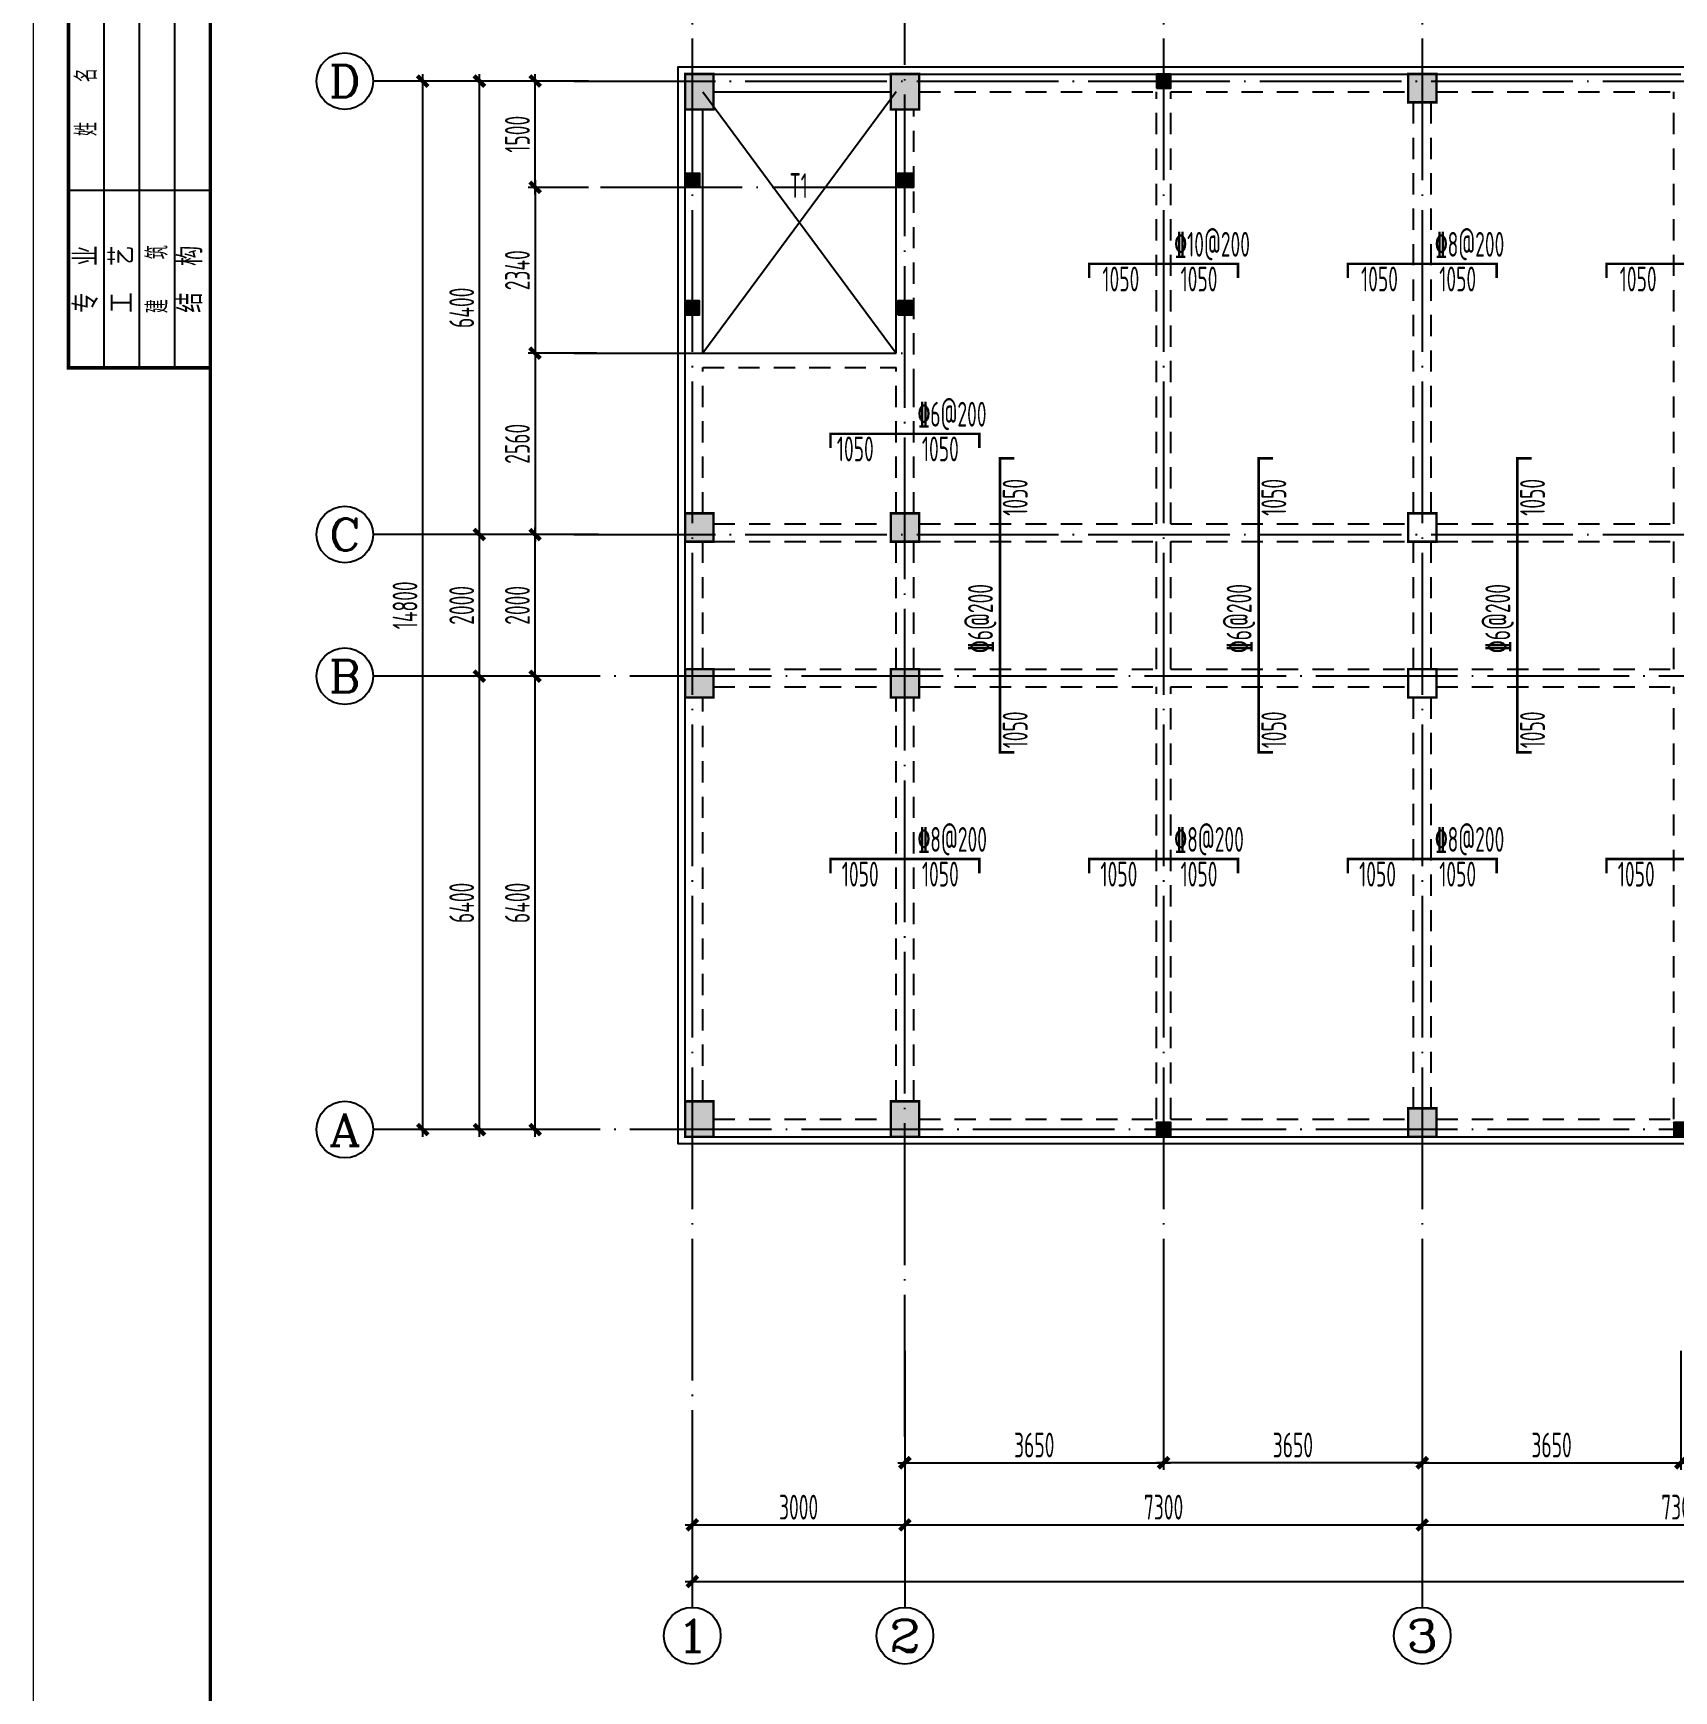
# Model space of a CAD drawing. Extents: x -472319 to -112444, y -516749 to -5704.
# Drawn here: x -311995 to -288844, y -319353 to -295955 of the extents above; entities that cross this region are included whole.
import ezdxf
from ezdxf.enums import TextEntityAlignment as Align

# ---------------------------------------------------------------- set-up
doc = ezdxf.new("R2010")
doc.units = 0
doc.header["$LTSCALE"] = 100
doc.header["$MEASUREMENT"] = 0
for name, pattern in [('3', [5, 3, -2]), ('CENTER', [2, 1.25, -0.25, 0.25, -0.25]), ('DOTE', [2.42, 2, -0.2, 0.02, -0.2])]:
    doc.linetypes.add(name, pattern=pattern)
for name, color, linetype in [('1301', 24, 'Continuous'), ('1305', 1, 'Continuous'), ('1306', 94, 'Continuous'), ('1307', 7, 'Continuous'), ('AXIS', 3, 'Continuous'), ('AXIS_TEXT', 7, 'Continuous'), ('COLUMN', 9, 'Continuous'), ('DOTE', 1, 'CENTER'), ('FRAME', 3, 'Continuous'), ('S_BEAM', 4, 'Continuous'), ('S_BEAMDASH', 134, '3'), ('S_CL', 2, 'Continuous'), ('填充', 8, 'Continuous'), ('第三道尺寸线', 4, 'Continuous'), ('零厚板', 7, 'Continuous')]:
    doc.layers.add(name, color=color, linetype=linetype)
doc.styles.add('_TCH_AXIS', font='COMPLEX', dxfattribs={"bigfont": 'GBCBIG'})
doc.styles.add('COMPLEX', font='COMPLEX')
doc.styles.add('dxfs', font='txt.shx', dxfattribs={"width": 0.7, "bigfont": 'dxfs.shx'})
doc.styles.add('HZ', font='tssdeng.shx', dxfattribs={"width": 0.6, "height": 350, "bigfont": 'a.shx'})
doc.styles.get("Standard").update_dxf_attribs({"font": 'tssdeng.shx', "width": 0.6, "bigfont": 'a.shx'})
doc.dimstyles.new('DIMN', dxfattribs={"dimtxt": 350, "dimasz": 150, "dimexe": 100, "dimexo": 100, "dimgap": 75, "dimtad": 1, "dimdec": 0, "dimzin": 0, "dimdsep": 46, "dimtxsty": 'HZ', "dimblk": 'ARCHTICK', "dimcen": 0.09, "dimdle": 100, "dimclrd": 3, "dimclre": 3, "dimclrt": 7, "dimazin": 2, "dimtfac": 1, "dimtdec": 0, "dimtmove": 2, "dimatfit": 3, "dimldrblk": 'ARCHTICK', "dimfxl": 1, "dimtolj": 1, "dimtzin": 0, "dimarcsym": 0})

# ---------------------------------------------------------------- blocks, each defined once
blk = doc.blocks.new('_ArchTick')
at = {"color": 0, "linetype": 'ByBlock', "const_width": 0.4}
blk.add_lwpolyline([(-0.5, -0.5), (0.5, 0.5)], dxfattribs=at)
blk = doc.blocks.new('*D1178')
at = {"layer": 'AXIS', "color": 3, "lineweight": -2, "transparency": 16777216}
for p, q in [((-304468, -305032), (-305798, -305032)), ((-305698, -311532), (-305698, -304932)), ((-304468, -311432), (-305798, -311432))]:
    blk.add_line(p, q, dxfattribs=at)
at = {"layer": 'Defpoints', "color": 0, "transparency": 16777216}
for p in [(-305698, -305032), (-304368, -305032), (-304368, -311432)]:
    blk.add_point(p, dxfattribs=at)
at = {"layer": 'AXIS', "color": 3, "lineweight": -2, "transparency": 16777216, "xscale": 150, "yscale": 150, "zscale": 150}
for p, rotation in [((-305698, -305032), 90), ((-305698, -311432), 270)]:
    blk.add_blockref('_ArchTick', p, dxfattribs=dict(at, rotation=rotation))
at = {"layer": 'AXIS', "color": 7, "transparency": 16777216, "insert": (-305948, -308232), "char_height": 350, "attachment_point": 5, "rotation": 90, "style": 'HZ'}
blk.add_mtext('\\A1;6400', dxfattribs=at)
blk = doc.blocks.new('*D1179')
at = {"layer": 'AXIS', "color": 3, "lineweight": -2, "transparency": 16777216}
for p, q in [((-305698, -305132), (-305698, -302932)), ((-304468, -303032), (-305798, -303032)), ((-304468, -305032), (-305798, -305032))]:
    blk.add_line(p, q, dxfattribs=at)
at = {"layer": 'Defpoints', "color": 0, "transparency": 16777216}
for p in [(-305698, -303032), (-304368, -303032), (-304368, -305032)]:
    blk.add_point(p, dxfattribs=at)
at = {"layer": 'AXIS', "color": 3, "lineweight": -2, "transparency": 16777216, "xscale": 150, "yscale": 150, "zscale": 150}
for p, rotation in [((-305698, -303032), 90), ((-305698, -305032), 270)]:
    blk.add_blockref('_ArchTick', p, dxfattribs=dict(at, rotation=rotation))
at = {"layer": 'AXIS', "color": 7, "transparency": 16777216, "insert": (-305948, -304032), "char_height": 350, "attachment_point": 5, "rotation": 90, "style": 'HZ'}
blk.add_mtext('\\A1;2000', dxfattribs=at)
blk = doc.blocks.new('*D1180')
at = {"layer": 'AXIS', "color": 3, "lineweight": -2, "transparency": 16777216}
for p, q in [((-304468, -296632), (-305798, -296632)), ((-305698, -303132), (-305698, -296532)), ((-304468, -303032), (-305798, -303032))]:
    blk.add_line(p, q, dxfattribs=at)
at = {"layer": 'Defpoints', "color": 0, "transparency": 16777216}
for p in [(-305698, -296632), (-304368, -296632), (-304368, -303032)]:
    blk.add_point(p, dxfattribs=at)
at = {"layer": 'AXIS', "color": 3, "lineweight": -2, "transparency": 16777216, "xscale": 150, "yscale": 150, "zscale": 150}
for p, rotation in [((-305698, -296632), 90), ((-305698, -303032), 270)]:
    blk.add_blockref('_ArchTick', p, dxfattribs=dict(at, rotation=rotation))
at = {"layer": 'AXIS', "color": 7, "transparency": 16777216, "insert": (-305948, -299832), "char_height": 350, "attachment_point": 5, "rotation": 90, "style": 'HZ'}
blk.add_mtext('\\A1;6400', dxfattribs=at)
blk = doc.blocks.new('*D1181')
at = {"layer": 'AXIS', "color": 3, "lineweight": -2, "transparency": 16777216}
for p, q in [((-304468, -296632), (-306598, -296632)), ((-306498, -311532), (-306498, -296532)), ((-304468, -311432), (-306598, -311432))]:
    blk.add_line(p, q, dxfattribs=at)
at = {"layer": 'Defpoints', "color": 0, "transparency": 16777216}
for p in [(-306498, -296632), (-304368, -296632), (-304368, -311432)]:
    blk.add_point(p, dxfattribs=at)
at = {"layer": 'AXIS', "color": 3, "lineweight": -2, "transparency": 16777216, "xscale": 150, "yscale": 150, "zscale": 150}
for p, rotation in [((-306498, -296632), 90), ((-306498, -311432), 270)]:
    blk.add_blockref('_ArchTick', p, dxfattribs=dict(at, rotation=rotation))
at = {"layer": 'AXIS', "color": 7, "transparency": 16777216, "insert": (-306748, -304032), "char_height": 350, "attachment_point": 5, "rotation": 90, "style": 'HZ'}
blk.add_mtext('\\A1;14800', dxfattribs=at)
blk = doc.blocks.new('*D1182')
at = {"layer": 'AXIS', "color": 3, "lineweight": -2, "transparency": 16777216}
for p, q in [((-302694, -315863), (-302694, -317111)), ((-299694, -315863), (-299694, -317111)), ((-302794, -317011), (-299594, -317011))]:
    blk.add_line(p, q, dxfattribs=at)
at = {"layer": 'Defpoints', "color": 0, "transparency": 16777216}
for p in [(-302694, -315763), (-299694, -315763), (-299694, -317011)]:
    blk.add_point(p, dxfattribs=at)
at = {"layer": 'AXIS', "color": 3, "lineweight": -2, "transparency": 16777216, "xscale": 150, "yscale": 150, "zscale": 150, "rotation": 180}
blk.add_blockref('_ArchTick', (-302694, -317011), dxfattribs=at)
at = {"layer": 'AXIS', "color": 3, "lineweight": -2, "transparency": 16777216, "xscale": 150, "yscale": 150, "zscale": 150}
blk.add_blockref('_ArchTick', (-299694, -317011), dxfattribs=at)
at = {"layer": 'AXIS', "color": 7, "transparency": 16777216, "insert": (-301194, -316761), "char_height": 350, "attachment_point": 5, "style": 'HZ'}
blk.add_mtext('\\A1;3000', dxfattribs=at)
blk = doc.blocks.new('*D1183')
at = {"layer": 'AXIS', "color": 3, "lineweight": -2, "transparency": 16777216}
for p, q in [((-299694, -315863), (-299694, -317111)), ((-292394, -315863), (-292394, -317111)), ((-299794, -317011), (-292294, -317011))]:
    blk.add_line(p, q, dxfattribs=at)
at = {"layer": 'Defpoints', "color": 0, "transparency": 16777216}
for p in [(-299694, -315763), (-292394, -315763), (-292394, -317011)]:
    blk.add_point(p, dxfattribs=at)
at = {"layer": 'AXIS', "color": 3, "lineweight": -2, "transparency": 16777216, "xscale": 150, "yscale": 150, "zscale": 150, "rotation": 180}
blk.add_blockref('_ArchTick', (-299694, -317011), dxfattribs=at)
at = {"layer": 'AXIS', "color": 3, "lineweight": -2, "transparency": 16777216, "xscale": 150, "yscale": 150, "zscale": 150}
blk.add_blockref('_ArchTick', (-292394, -317011), dxfattribs=at)
at = {"layer": 'AXIS', "color": 7, "transparency": 16777216, "insert": (-296044, -316761), "char_height": 350, "attachment_point": 5, "style": 'HZ'}
blk.add_mtext('\\A1;7300', dxfattribs=at)
blk = doc.blocks.new('*D1184')
at = {"layer": 'AXIS', "color": 3, "lineweight": -2, "transparency": 16777216}
for p, q in [((-292394, -315863), (-292394, -317111)), ((-285094, -315863), (-285094, -317111)), ((-292494, -317011), (-284994, -317011))]:
    blk.add_line(p, q, dxfattribs=at)
at = {"layer": 'Defpoints', "color": 0, "transparency": 16777216}
for p in [(-292394, -315763), (-285094, -315763), (-285094, -317011)]:
    blk.add_point(p, dxfattribs=at)
at = {"layer": 'AXIS', "color": 3, "lineweight": -2, "transparency": 16777216, "xscale": 150, "yscale": 150, "zscale": 150, "rotation": 180}
blk.add_blockref('_ArchTick', (-292394, -317011), dxfattribs=at)
at = {"layer": 'AXIS', "color": 3, "lineweight": -2, "transparency": 16777216, "xscale": 150, "yscale": 150, "zscale": 150}
blk.add_blockref('_ArchTick', (-285094, -317011), dxfattribs=at)
at = {"layer": 'AXIS', "color": 7, "transparency": 16777216, "insert": (-288744, -316761), "char_height": 350, "attachment_point": 5, "style": 'HZ'}
blk.add_mtext('\\A1;7300', dxfattribs=at)
blk = doc.blocks.new('*D1191')
at = {"layer": 'AXIS', "color": 3, "lineweight": -2, "transparency": 16777216}
for p, q in [((-302694, -315863), (-302694, -317911)), ((-242894, -315863), (-242894, -317911)), ((-302794, -317811), (-242794, -317811))]:
    blk.add_line(p, q, dxfattribs=at)
at = {"layer": 'Defpoints', "color": 0, "transparency": 16777216}
for p in [(-302694, -315763), (-242894, -315763), (-242894, -317811)]:
    blk.add_point(p, dxfattribs=at)
at = {"layer": 'AXIS', "color": 3, "lineweight": -2, "transparency": 16777216, "xscale": 150, "yscale": 150, "zscale": 150, "rotation": 180}
blk.add_blockref('_ArchTick', (-302694, -317811), dxfattribs=at)
at = {"layer": 'AXIS', "color": 3, "lineweight": -2, "transparency": 16777216, "xscale": 150, "yscale": 150, "zscale": 150}
blk.add_blockref('_ArchTick', (-242894, -317811), dxfattribs=at)
at = {"layer": 'AXIS', "color": 7, "transparency": 16777216, "insert": (-272794, -317561), "char_height": 350, "attachment_point": 5, "style": 'HZ'}
blk.add_mtext('\\A1;59800', dxfattribs=at)
blk = doc.blocks.new('_AXISO')
blk.add_circle((0, 0), 0.5)
at = {"layer": 'AXIS_TEXT', "style": 'COMPLEX', "width": 1.041667}
blk.add_attdef('A', text='', height=0.56, dxfattribs=at).set_placement((-0.25, -0.28), (0.25, -0.28), align=Align.FIT)
blk = doc.blocks.new('A$C20674F94')
at = {"layer": 'FRAME', "lineweight": 18}
blk.add_line((0, 59400), (0, 0), dxfattribs=at)
at = {"layer": 'FRAME'}
blk.add_line((2500, 58400), (2500, 1000), dxfattribs=at)
at = {"layer": 'FRAME', "const_width": 50}
for points in [[(2500, 58400), (500, 58400), (500, 35900), (2500, 35900)], [(2500, 58400), (83100, 58400), (83100, 1000), (2500, 1000), (2500, 58400)]]:
    blk.add_lwpolyline(points, dxfattribs=at)
at = {"layer": 'FRAME'}
for points in [[(1000, 35900), (1000, 58400)], [(1500, 35900), (1500, 58400)], [(2000, 35900), (2000, 58400)], [(2500, 38400), (500, 38400)]]:
    blk.add_lwpolyline(points, dxfattribs=at)
at = {"layer": 'FRAME', "char_height": 300, "attachment_point": 5, "rotation": 90, "style": 'dxfs'}
for s, insert, width in [('姓   名', (750, 39650), 1185), ('{\\f宋体|b0|i0|c134|p2;专\\Ftxt.shx,dxfs.shx|c134;  \\f宋体|b0|i0|c134|p2;业}', (750, 37150), 1203.38), ('{\\f宋体|b0|i0|c134|p2;工\\Ftxt.shx,dxfs.shx|c134;  \\f宋体|b0|i0|c134|p2;艺}', (1250, 37150), 1177.12), ('建   筑', (1750, 37150), 1206), ('{\\f宋体|b0|i0|c134|p2;结\\Ftxt.shx,dxfs.shx|c134;  \\f宋体|b0|i0|c134|p2;构\\P}', (2220, 37150), 1192.88)]:
    blk.add_mtext(s, dxfattribs=dict(at, insert=insert, width=width))
blk = doc.blocks.new('*D1193')
at = {"layer": '1301', "color": 3, "lineweight": -2, "transparency": 16777216}
for p, q in [((-304912, -300372), (-304912, -303132)), ((-304041, -300472), (-305012, -300472)), ((-304019, -303032), (-305012, -303032))]:
    blk.add_line(p, q, dxfattribs=at)
at = {"layer": 'Defpoints', "color": 0, "transparency": 16777216}
for p in [(-303941, -300472), (-304912, -303032), (-303919, -303032)]:
    blk.add_point(p, dxfattribs=at)
at = {"layer": '1301', "color": 3, "lineweight": -2, "transparency": 16777216, "xscale": 150, "yscale": 150, "zscale": 150}
for p, rotation in [((-304912, -300472), 90), ((-304912, -303032), 270)]:
    blk.add_blockref('_ArchTick', p, dxfattribs=dict(at, rotation=rotation))
at = {"layer": '1301', "color": 7, "transparency": 16777216, "insert": (-305162, -301752), "char_height": 350, "attachment_point": 5, "rotation": 90, "style": 'HZ'}
blk.add_mtext('\\A1;2560', dxfattribs=at)
blk = doc.blocks.new('*D1216')
at = {"layer": '1301', "color": 3, "lineweight": -2, "transparency": 16777216}
for p, q in [((-296044, -314552), (-296044, -316234)), ((-292394, -314552), (-292394, -316234)), ((-292294, -316134), (-296144, -316134))]:
    blk.add_line(p, q, dxfattribs=at)
at = {"layer": 'Defpoints', "color": 0, "transparency": 16777216}
for p in [(-296044, -314452), (-292394, -314452), (-296044, -316134)]:
    blk.add_point(p, dxfattribs=at)
at = {"layer": '1301', "color": 3, "lineweight": -2, "transparency": 16777216, "xscale": 150, "yscale": 150, "zscale": 150, "rotation": 180}
blk.add_blockref('_ArchTick', (-296044, -316134), dxfattribs=at)
at = {"layer": '1301', "color": 3, "lineweight": -2, "transparency": 16777216, "xscale": 150, "yscale": 150, "zscale": 150}
blk.add_blockref('_ArchTick', (-292394, -316134), dxfattribs=at)
at = {"layer": '1301', "color": 7, "transparency": 16777216, "insert": (-294219, -315884), "char_height": 350, "attachment_point": 5, "style": 'HZ'}
blk.add_mtext('\\A1;3650', dxfattribs=at)
blk = doc.blocks.new('*D1217')
at = {"layer": '1301', "color": 3, "lineweight": -2, "transparency": 16777216}
for p, q in [((-299694, -314552), (-299694, -316234)), ((-296044, -314552), (-296044, -316234)), ((-299794, -316134), (-295944, -316134))]:
    blk.add_line(p, q, dxfattribs=at)
at = {"layer": 'Defpoints', "color": 0, "transparency": 16777216}
for p in [(-299694, -314452), (-296044, -314452), (-296044, -316134)]:
    blk.add_point(p, dxfattribs=at)
at = {"layer": '1301', "color": 3, "lineweight": -2, "transparency": 16777216, "xscale": 150, "yscale": 150, "zscale": 150, "rotation": 180}
blk.add_blockref('_ArchTick', (-299694, -316134), dxfattribs=at)
at = {"layer": '1301', "color": 3, "lineweight": -2, "transparency": 16777216, "xscale": 150, "yscale": 150, "zscale": 150}
blk.add_blockref('_ArchTick', (-296044, -316134), dxfattribs=at)
at = {"layer": '1301', "color": 7, "transparency": 16777216, "insert": (-297869, -315884), "char_height": 350, "attachment_point": 5, "style": 'HZ'}
blk.add_mtext('\\A1;3650', dxfattribs=at)
blk = doc.blocks.new('*D1220')
at = {"layer": 'Defpoints', "color": 0, "transparency": 16777216}
for p in [(-304912, -296632), (-304058, -296632), (-304058, -298132)]:
    blk.add_point(p, dxfattribs=at)
at = {"layer": '填充', "color": 3, "lineweight": -2, "transparency": 16777216}
for p, q in [((-304158, -296632), (-305012, -296632)), ((-304912, -298232), (-304912, -296532)), ((-304158, -298132), (-305012, -298132))]:
    blk.add_line(p, q, dxfattribs=at)
at = {"layer": '填充', "color": 3, "lineweight": -2, "transparency": 16777216, "xscale": 150, "yscale": 150, "zscale": 150}
for p, rotation in [((-304912, -296632), 90), ((-304912, -298132), 270)]:
    blk.add_blockref('_ArchTick', p, dxfattribs=dict(at, rotation=rotation))
at = {"layer": '填充', "color": 7, "transparency": 16777216, "insert": (-305162, -297382), "char_height": 350, "attachment_point": 5, "rotation": 90, "style": 'HZ'}
blk.add_mtext('\\A1;1500', dxfattribs=at)
blk = doc.blocks.new('*D1221')
at = {"layer": 'Defpoints', "color": 0, "transparency": 16777216}
for p in [(-304158, -298132), (-304912, -300472), (-304158, -300472)]:
    blk.add_point(p, dxfattribs=at)
at = {"layer": '填充', "color": 3, "lineweight": -2, "transparency": 16777216}
for p, q in [((-304912, -298032), (-304912, -300572)), ((-304258, -298132), (-305012, -298132)), ((-304258, -300472), (-305012, -300472))]:
    blk.add_line(p, q, dxfattribs=at)
at = {"layer": '填充', "color": 3, "lineweight": -2, "transparency": 16777216, "xscale": 150, "yscale": 150, "zscale": 150}
for p, rotation in [((-304912, -298132), 90), ((-304912, -300472), 270)]:
    blk.add_blockref('_ArchTick', p, dxfattribs=dict(at, rotation=rotation))
at = {"layer": '填充', "color": 7, "transparency": 16777216, "insert": (-305162, -299302), "char_height": 350, "attachment_point": 5, "rotation": 90, "style": 'HZ'}
blk.add_mtext('\\A1;2340', dxfattribs=at)
blk = doc.blocks.new('*D1246')
at = {"layer": '1301', "color": 3, "lineweight": -2, "transparency": 16777216}
for p, q in [((-292394, -314552), (-292394, -316234)), ((-288744, -314552), (-288744, -316234)), ((-292494, -316134), (-288644, -316134))]:
    blk.add_line(p, q, dxfattribs=at)
at = {"layer": 'Defpoints', "color": 0, "transparency": 16777216}
for p in [(-292394, -314452), (-288744, -314452), (-288744, -316134)]:
    blk.add_point(p, dxfattribs=at)
at = {"layer": '1301', "color": 3, "lineweight": -2, "transparency": 16777216, "xscale": 150, "yscale": 150, "zscale": 150, "rotation": 180}
blk.add_blockref('_ArchTick', (-292394, -316134), dxfattribs=at)
at = {"layer": '1301', "color": 3, "lineweight": -2, "transparency": 16777216, "xscale": 150, "yscale": 150, "zscale": 150}
blk.add_blockref('_ArchTick', (-288744, -316134), dxfattribs=at)
at = {"layer": '1301', "color": 7, "transparency": 16777216, "insert": (-290569, -315884), "char_height": 350, "attachment_point": 5, "style": 'HZ'}
blk.add_mtext('\\A1;3650', dxfattribs=at)
blk = doc.blocks.new('*D1374')
at = {"layer": 'Defpoints', "color": 0, "transparency": 16777216}
for p in [(-304912, -305032), (-304254, -305032), (-304254, -311432)]:
    blk.add_point(p, dxfattribs=at)
at = {"layer": '第三道尺寸线', "color": 3, "lineweight": -2, "transparency": 16777216}
for p, q in [((-304354, -305032), (-305012, -305032)), ((-304912, -311532), (-304912, -304932)), ((-304354, -311432), (-305012, -311432))]:
    blk.add_line(p, q, dxfattribs=at)
at = {"layer": '第三道尺寸线', "color": 3, "lineweight": -2, "transparency": 16777216, "xscale": 150, "yscale": 150, "zscale": 150}
for p, rotation in [((-304912, -305032), 90), ((-304912, -311432), 270)]:
    blk.add_blockref('_ArchTick', p, dxfattribs=dict(at, rotation=rotation))
at = {"layer": '第三道尺寸线', "color": 7, "transparency": 16777216, "insert": (-305162, -308232), "char_height": 350, "attachment_point": 5, "rotation": 90, "style": 'HZ'}
blk.add_mtext('\\A1;6400', dxfattribs=at)
blk = doc.blocks.new('*D1375')
at = {"layer": 'Defpoints', "color": 0, "transparency": 16777216}
for p in [(-304912, -303032), (-304254, -303032), (-304254, -305032)]:
    blk.add_point(p, dxfattribs=at)
at = {"layer": '第三道尺寸线', "color": 3, "lineweight": -2, "transparency": 16777216}
for p, q in [((-304912, -305132), (-304912, -302932)), ((-304354, -303032), (-305012, -303032)), ((-304354, -305032), (-305012, -305032))]:
    blk.add_line(p, q, dxfattribs=at)
at = {"layer": '第三道尺寸线', "color": 3, "lineweight": -2, "transparency": 16777216, "xscale": 150, "yscale": 150, "zscale": 150}
for p, rotation in [((-304912, -303032), 90), ((-304912, -305032), 270)]:
    blk.add_blockref('_ArchTick', p, dxfattribs=dict(at, rotation=rotation))
at = {"layer": '第三道尺寸线', "color": 7, "transparency": 16777216, "insert": (-305162, -304032), "char_height": 350, "attachment_point": 5, "rotation": 90, "style": 'HZ'}
blk.add_mtext('\\A1;2000', dxfattribs=at)

msp = doc.modelspace()

# ---------------------------------------------------------------- hatches: boundary and pattern name
at = {"layer": 'COLUMN'}
h = msp.add_hatch(dxfattribs=at)
h.set_pattern_fill('ANSI31', color=0)
h.set_pattern_definition([(45, (-347181.33058, -110994.39045), (-0.08838834765, 0.08838834765), [])])
h.paths.add_polyline_path([(-296143.831, -296732.39), (-295943.831, -296732.39), (-295943.831, -296532.39), (-296143.831, -296532.39)])
h = msp.add_hatch(dxfattribs=at)
h.set_pattern_fill('ANSI31', color=0)
h.set_pattern_definition([(45, (-294031.33058, -112394.39045), (-0.08838834765, 0.08838834765), [])])
h.paths.add_polyline_path([(-302593.831, -298132.39), (-302793.831, -298132.39), (-302793.831, -297932.39), (-302593.831, -297932.39)])
h = msp.add_hatch(dxfattribs=at)
h.set_pattern_fill('ANSI31', color=0)
h.set_pattern_definition([(45, (-297031.33058, -112394.39045), (-0.08838834765, 0.08838834765), [])])
h.paths.add_polyline_path([(-299593.831, -298132.39), (-299793.831, -298132.39), (-299793.831, -297932.39), (-299593.831, -297932.39)])
h = msp.add_hatch(dxfattribs=at)
h.set_pattern_fill('ANSI31', color=0)
h.set_pattern_definition([(45, (-353831.33058, -114194.39191), (-0.08838834765, 0.08838834765), [])])
h.paths.add_polyline_path([(-302793.831, -299932.392), (-302593.831, -299932.392), (-302593.831, -299732.392), (-302793.831, -299732.392)])
h = msp.add_hatch(dxfattribs=at)
h.set_pattern_fill('ANSI31', color=0)
h.set_pattern_definition([(45, (-350831.33058, -114194.39191), (-0.08838834765, 0.08838834765), [])])
h.paths.add_polyline_path([(-299793.831, -299932.392), (-299593.831, -299932.392), (-299593.831, -299732.392), (-299793.831, -299732.392)])
h = msp.add_hatch(dxfattribs=at)
h.set_pattern_fill('ANSI31', color=0)
h.set_pattern_definition([(45, (-347181.33058, -125794.39142), (-0.08838834765, 0.08838834765), [])])
h.paths.add_polyline_path([(-296143.831, -311532.391), (-295943.831, -311532.391), (-295943.831, -311332.391), (-296143.831, -311332.391)])
h = msp.add_hatch(dxfattribs=at)
h.set_pattern_fill('ANSI31', color=0)
h.set_pattern_definition([(45, (-339881.33058, -125794.39142), (-0.08838834765, 0.08838834765), [])])
h.paths.add_polyline_path([(-288843.831, -311532.391), (-288643.831, -311532.391), (-288643.831, -311332.391), (-288843.831, -311332.391)])
at = {"layer": 'S_CL'}
h = msp.add_hatch(dxfattribs=at)
h.set_pattern_fill('ANSI31', color=256)
h.set_pattern_definition([(45, (114544.49969, 334608), (-0.088388347648, 0.088388347648), [])])
h.paths.add_polyline_path([(-299493.831, -297032.39), (-299493.831, -296532.39), (-299893.831, -296532.39), (-299893.831, -297032.39)])
h.paths.add_polyline_path([(-299493.831, -303132.391), (-299493.831, -302732.391), (-299893.831, -302732.391), (-299893.831, -303132.391)])
h.paths.add_polyline_path([(-299493.831, -305332.391), (-299493.831, -304932.391), (-299893.831, -304932.391), (-299893.831, -305332.391)])
h.paths.add_polyline_path([(-299493.831, -311532.391), (-299493.831, -311032.391), (-299893.831, -311032.391), (-299893.831, -311532.391)])
h.paths.add_polyline_path([(-302393.831, -297032.39), (-302393.831, -296532.39), (-302793.831, -296532.39), (-302793.831, -297032.39)])
h.paths.add_polyline_path([(-302393.831, -303132.391), (-302393.831, -302732.391), (-302793.831, -302732.391), (-302793.831, -303132.391)])
h.paths.add_polyline_path([(-302393.831, -305332.391), (-302393.831, -304932.391), (-302793.831, -304932.391), (-302793.831, -305332.391)])
h.paths.add_polyline_path([(-302393.831, -311532.391), (-302393.831, -311032.391), (-302793.831, -311032.391), (-302793.831, -311532.391)])
h.paths.add_polyline_path([(-242793.829, -311532.391), (-242793.829, -311032.391), (-243193.829, -311032.391), (-243193.829, -311532.391)])
h.paths.add_polyline_path([(-245693.829, -311532.391), (-245693.829, -311032.391), (-246093.829, -311032.391), (-246093.829, -311532.391)])
h.paths.add_polyline_path([(-252993.829, -311532.391), (-252993.829, -311132.391), (-253393.829, -311132.391), (-253393.829, -311532.391)])
h.paths.add_polyline_path([(-260293.829, -311532.391), (-260293.829, -311132.391), (-260693.829, -311132.391), (-260693.829, -311532.391)])
h.paths.add_polyline_path([(-267593.829, -311532.391), (-267593.829, -311032.391), (-267993.829, -311032.391), (-267993.829, -311532.391)])
h.paths.add_polyline_path([(-277593.831, -311532.391), (-277593.831, -311032.391), (-277993.831, -311032.391), (-277993.831, -311532.391)])
h.paths.add_polyline_path([(-284893.831, -311532.391), (-284893.831, -311132.391), (-285293.831, -311132.391), (-285293.831, -311532.391)])
h.paths.add_polyline_path([(-292193.831, -311532.391), (-292193.831, -311132.391), (-292593.831, -311132.391), (-292593.831, -311532.391)])
h.paths.add_polyline_path([(-242793.829, -297032.39), (-242793.829, -296532.39), (-243193.829, -296532.39), (-243193.829, -297032.39)])
h.paths.add_polyline_path([(-242793.829, -303132.391), (-242793.829, -302732.391), (-243193.829, -302732.391), (-243193.829, -303132.391)])
h.paths.add_polyline_path([(-242793.829, -305332.391), (-242793.829, -304932.391), (-243193.829, -304932.391), (-243193.829, -305332.391)])
h.paths.add_polyline_path([(-245693.829, -297032.39), (-245693.829, -296532.39), (-246093.829, -296532.39), (-246093.829, -297032.39)])
h.paths.add_polyline_path([(-245693.829, -303132.391), (-245693.829, -302732.391), (-246093.829, -302732.391), (-246093.829, -303132.391)])
h.paths.add_polyline_path([(-245693.829, -305332.391), (-245693.829, -304932.391), (-246093.829, -304932.391), (-246093.829, -305332.391)])
h.paths.add_polyline_path([(-252993.829, -296932.39), (-252993.829, -296532.39), (-253393.829, -296532.39), (-253393.829, -296932.39)])
h.paths.add_polyline_path([(-260293.829, -296932.39), (-260293.829, -296532.39), (-260693.829, -296532.39), (-260693.829, -296932.39)])
h.paths.add_polyline_path([(-267593.829, -296932.39), (-267593.829, -296532.39), (-267993.829, -296532.39), (-267993.829, -296932.39)])
h.paths.add_polyline_path([(-270593.829, -297032.39), (-270593.829, -296532.39), (-270993.829, -296532.39), (-270993.829, -297032.39)])
h.paths.add_polyline_path([(-277593.831, -297032.39), (-277593.831, -296532.39), (-277993.831, -296532.39), (-277993.831, -297032.39)])
h.paths.add_polyline_path([(-284893.831, -296932.39), (-284893.831, -296532.39), (-285293.831, -296532.39), (-285293.831, -296932.39)])
h.paths.add_polyline_path([(-292193.831, -296932.39), (-292193.831, -296532.39), (-292593.831, -296532.39), (-292593.831, -296932.39)])
h.paths.add_polyline_path([(-260293.829, -303132.391), (-260293.829, -302732.391), (-260693.829, -302732.391), (-260693.829, -303132.391)])
h.paths.add_polyline_path([(-260293.829, -305332.391), (-260293.829, -304932.391), (-260693.829, -304932.391), (-260693.829, -305332.391)])
h.paths.add_polyline_path([(-267593.829, -303132.391), (-267593.829, -302732.391), (-267993.829, -302732.391), (-267993.829, -303132.391)])
h.paths.add_polyline_path([(-267593.829, -305332.391), (-267593.829, -304932.391), (-267993.829, -304932.391), (-267993.829, -305332.391)])
h.paths.add_polyline_path([(-270593.829, -303132.391), (-270593.829, -302632.391), (-270993.829, -302632.391), (-270993.829, -303132.391)])
h.paths.add_polyline_path([(-277593.831, -303132.391), (-277593.831, -302632.391), (-277993.831, -302632.391), (-277993.831, -303132.391)])
h.paths.add_polyline_path([(-277593.831, -305332.391), (-277593.831, -304932.391), (-277993.831, -304932.391), (-277993.831, -305332.391)])
h.paths.add_polyline_path([(-284893.831, -303132.391), (-284893.831, -302732.391), (-285293.831, -302732.391), (-285293.831, -303132.391)])
h.paths.add_polyline_path([(-284893.831, -305332.391), (-284893.831, -304932.391), (-285293.831, -304932.391), (-285293.831, -305332.391)])

# ---------------------------------------------------------------- linework, layer by layer
msp.add_lwpolyline([(-261293.829, -296432.39), (-242693.829, -296432.39), (-242693.829, -311632.39), (-302893.829, -311632.39), (-302893.829, -296432.39), (-284293.829, -296432.39)])
at = {"layer": '1305', "const_width": 35}
for points in [[(-297093.831, -299412.39), (-297093.831, -299212.39), (-294993.831, -299212.392), (-294993.831, -299412.392)], [(-293443.831, -299412.39), (-293443.831, -299212.39), (-291343.831, -299212.39), (-291343.831, -299412.39)], [(-289793.831, -299412.39), (-289793.831, -299212.39), (-287693.831, -299212.392), (-287693.831, -299412.392)], [(-300743.831, -301810.389), (-300743.831, -301610.389), (-298643.831, -301610.39), (-298643.831, -301810.39)], [(-298151.331, -306107.391), (-298351.331, -306107.391), (-298351.331, -301957.391), (-298151.331, -301957.391)], [(-294501.332, -306107.391), (-294701.332, -306107.391), (-294701.332, -301957.391), (-294501.332, -301957.391)], [(-290851.331, -306107.391), (-291051.331, -306107.391), (-291051.331, -301957.391), (-290851.331, -301957.391)], [(-300743.831, -307812.392), (-300743.831, -307612.391), (-298643.831, -307612.392), (-298643.831, -307812.392)], [(-297093.832, -307812.392), (-297093.832, -307612.391), (-294993.832, -307612.392), (-294993.833, -307812.392)], [(-293443.832, -307812.392), (-293443.831, -307612.392), (-291343.831, -307612.392), (-291343.832, -307812.392)], [(-289793.832, -307812.392), (-289793.831, -307612.392), (-287693.831, -307612.392), (-287693.831, -307812.393)]]:
    msp.add_lwpolyline(points, dxfattribs=at)
at = {"layer": 'AXIS'}
for p, q in [((-304367.647, -296632.39), (-307197.647, -296632.39)), ((-304367.647, -303032.39), (-307197.647, -303032.39)), ((-304367.647, -305032.39), (-307197.647, -305032.39)), ((-304367.647, -311432.39), (-307197.647, -311432.39)), ((-302693.829, -315762.782), (-302693.829, -318175.078)), ((-299693.829, -315762.782), (-299693.829, -318175.078)), ((-292393.829, -315762.782), (-292393.829, -318175.078))]:
    msp.add_line(p, q, dxfattribs=at)
at = {"layer": 'COLUMN', "color": 0}
for points in [[(-296143.831, -296732.39), (-295943.831, -296732.39), (-295943.831, -296532.39), (-296143.831, -296532.39)], [(-302593.831, -298132.39), (-302793.831, -298132.39), (-302793.831, -297932.39), (-302593.831, -297932.39)], [(-299593.831, -298132.39), (-299793.831, -298132.39), (-299793.831, -297932.39), (-299593.831, -297932.39)], [(-302793.831, -299932.392), (-302593.831, -299932.392), (-302593.831, -299732.392), (-302793.831, -299732.392)], [(-299793.831, -299932.392), (-299593.831, -299932.392), (-299593.831, -299732.392), (-299793.831, -299732.392)], [(-296143.831, -311532.391), (-295943.831, -311532.391), (-295943.831, -311332.391), (-296143.831, -311332.391)], [(-288843.831, -311532.391), (-288643.831, -311532.391), (-288643.831, -311332.391), (-288843.831, -311332.391)]]:
    msp.add_lwpolyline(points, close=True, dxfattribs=at)
at = {"layer": 'DOTE', "linetype": 'DOTE', "ltscale": 10}
for p, q in [((-302693.829, -293612.742), (-302693.829, -315762.782)), ((-299693.829, -315762.782), (-299693.829, -293612.742)), ((-296043.829, -293612.742), (-296043.829, -315762.782)), ((-292393.829, -293612.742), (-292393.829, -315762.782)), ((-304367.647, -296632.39), (-241075.018, -296632.39)), ((-299568.829, -298132.39), (-304512.639, -298132.39)), ((-304367.647, -300472.39), (-299693.829, -300472.39)), ((-304367.647, -303032.39), (-241075.018, -303032.39)), ((-241075.018, -305032.39), (-304367.647, -305032.39)), ((-241075.018, -311432.39), (-304367.647, -311432.39))]:
    msp.add_line(p, q, dxfattribs=at)
at = {"layer": 'S_BEAM'}
for p, q in [((-302393.831, -296532.39), (-299893.831, -296532.39)), ((-299493.831, -296532.39), (-296043.831, -296532.39)), ((-296043.831, -296532.39), (-292593.831, -296532.39)), ((-292193.831, -296532.39), (-288743.831, -296532.39)), ((-302393.831, -296782.39), (-299893.831, -296782.39)), ((-302793.831, -298132.39), (-302793.831, -297032.39)), ((-302543.831, -298032.39), (-302543.831, -297032.39)), ((-299818.831, -298032.39), (-299818.831, -297032.39)), ((-302543.831, -300472.39), (-302543.831, -298032.39)), ((-299818.831, -300472.39), (-299818.831, -298032.39)), ((-302793.831, -300992.391), (-302793.831, -298132.39)), ((-302543.831, -300472.39), (-299818.831, -300472.39)), ((-302793.831, -302732.391), (-302793.831, -300992.391)), ((-302793.831, -304932.391), (-302793.831, -303132.391)), ((-302793.831, -311032.391), (-302793.831, -305332.391)), ((-302393.831, -311532.391), (-299893.831, -311532.391)), ((-299493.831, -311532.391), (-296043.831, -311532.391)), ((-296043.831, -311532.391), (-292593.831, -311532.391)), ((-292193.831, -311532.391), (-288743.831, -311532.391))]:
    msp.add_line(p, q, dxfattribs=at)
at = {"layer": 'S_BEAMDASH'}
for p, q in [((-299493.831, -296782.39), (-296143.831, -296782.39)), ((-296143.831, -302882.391), (-296143.831, -296782.39)), ((-295943.831, -302882.391), (-295943.831, -296782.39)), ((-295943.831, -296782.39), (-292593.831, -296782.39)), ((-292193.831, -296782.39), (-288843.831, -296782.39)), ((-288843.831, -302882.391), (-288843.831, -296782.39)), ((-299568.831, -298132.39), (-299568.831, -297032.39)), ((-292518.831, -302732.391), (-292518.831, -296932.39)), ((-292268.831, -302732.391), (-292268.831, -296932.39)), ((-299568.831, -300992.391), (-299568.831, -298132.39)), ((-302543.831, -302732.391), (-302543.831, -300672.39)), ((-302543.831, -300672.39), (-299818.831, -300672.39)), ((-299818.831, -302732.391), (-299818.831, -300672.39)), ((-299568.831, -302732.391), (-299568.831, -300992.391)), ((-302393.831, -302882.391), (-299893.831, -302882.391)), ((-299493.831, -302882.391), (-296143.831, -302882.391)), ((-295943.831, -302882.391), (-292593.831, -302882.391)), ((-292193.831, -302882.391), (-288843.831, -302882.391)), ((-302543.831, -304932.391), (-302543.831, -303132.391)), ((-302393.831, -303132.391), (-299893.831, -303132.391)), ((-299818.831, -304932.391), (-299818.831, -303132.391)), ((-299568.831, -304932.391), (-299568.831, -303132.391)), ((-299493.831, -303132.391), (-296143.831, -303132.391)), ((-296143.831, -304932.391), (-296143.831, -303132.391)), ((-295943.831, -304932.391), (-295943.831, -303132.391)), ((-295943.831, -303132.391), (-292593.831, -303132.391)), ((-292518.831, -304932.391), (-292518.831, -303132.391)), ((-292268.831, -304932.391), (-292268.831, -303132.391)), ((-292193.831, -303132.391), (-288843.831, -303132.391)), ((-288843.831, -304932.391), (-288843.831, -303132.391)), ((-302393.831, -304932.391), (-299893.831, -304932.391)), ((-299493.831, -304932.391), (-296143.831, -304932.391)), ((-295943.831, -304932.391), (-292593.831, -304932.391)), ((-292193.831, -304932.391), (-288843.831, -304932.391)), ((-302543.831, -311032.391), (-302543.831, -305332.391)), ((-302393.831, -305182.391), (-299893.831, -305182.391)), ((-299818.831, -311032.391), (-299818.831, -305332.391)), ((-299568.831, -311032.391), (-299568.831, -305332.391)), ((-299493.831, -305182.391), (-296143.831, -305182.391)), ((-296143.831, -311282.391), (-296143.831, -305182.391)), ((-295943.831, -311282.391), (-295943.831, -305182.391)), ((-295943.831, -305182.391), (-292593.831, -305182.391)), ((-292518.831, -311132.391), (-292518.831, -305332.391)), ((-292268.831, -311132.391), (-292268.831, -305332.391)), ((-292193.831, -305182.391), (-288843.831, -305182.391)), ((-288843.831, -311282.391), (-288843.831, -305182.391)), ((-302393.831, -311282.391), (-299893.831, -311282.391)), ((-299493.831, -311282.391), (-296143.831, -311282.391)), ((-295943.831, -311282.391), (-292593.831, -311282.391)), ((-292193.831, -311282.391), (-288843.831, -311282.391))]:
    msp.add_line(p, q, dxfattribs=at)
at = {"layer": 'S_CL', "const_width": 35}
for points in [[(-302393.831, -297032.39), (-302393.831, -296532.39), (-302793.831, -296532.39), (-302793.831, -297032.39)], [(-299493.831, -297032.39), (-299493.831, -296532.39), (-299893.831, -296532.39), (-299893.831, -297032.39)], [(-292193.831, -296932.39), (-292193.831, -296532.39), (-292593.831, -296532.39), (-292593.831, -296932.39)], [(-302393.831, -303132.391), (-302393.831, -302732.391), (-302793.831, -302732.391), (-302793.831, -303132.391)], [(-299493.831, -303132.391), (-299493.831, -302732.391), (-299893.831, -302732.391), (-299893.831, -303132.391)], [(-292193.831, -303132.391), (-292193.831, -302732.391), (-292593.831, -302732.391), (-292593.831, -303132.391)], [(-302393.831, -305332.391), (-302393.831, -304932.391), (-302793.831, -304932.391), (-302793.831, -305332.391)], [(-299493.831, -305332.391), (-299493.831, -304932.391), (-299893.831, -304932.391), (-299893.831, -305332.391)], [(-292193.831, -305332.391), (-292193.831, -304932.391), (-292593.831, -304932.391), (-292593.831, -305332.391)], [(-302393.831, -311532.391), (-302393.831, -311032.391), (-302793.831, -311032.391), (-302793.831, -311532.391)], [(-299493.831, -311532.391), (-299493.831, -311032.391), (-299893.831, -311032.391), (-299893.831, -311532.391)], [(-292193.831, -311532.391), (-292193.831, -311132.391), (-292593.831, -311132.391), (-292593.831, -311532.391)]]:
    msp.add_lwpolyline(points, close=True, dxfattribs=at)
at = {"layer": '零厚板'}
for p, q in [((-302543.831, -296782.39), (-299818.831, -300472.39)), ((-299818.831, -296782.39), (-302543.831, -300472.39))]:
    msp.add_line(p, q, dxfattribs=at)

# ---------------------------------------------------------------- block references
at = {"layer": 'AXIS'}
ref = msp.add_blockref('_AXISO', (-307597.647, -296632.39), dxfattribs=dict(at, xscale=800, yscale=800, zscale=800))
ref.add_attrib('A', 'D', dxfattribs={"layer": 'AXIS_TEXT', "height": 452.548, "style": '_TCH_AXIS', "width": 1.235294}).set_placement((-307823.922, -296858.665), (-307371.373, -296858.665), align=Align.FIT)
ref = msp.add_blockref('_AXISO', (-307597.647, -303032.39), dxfattribs=dict(at, xscale=800, yscale=800, zscale=800))
ref.add_attrib('A', 'C', dxfattribs={"layer": 'AXIS_TEXT', "height": 452.548, "style": '_TCH_AXIS', "width": 1.4}).set_placement((-307823.922, -303258.665), (-307371.373, -303258.665), align=Align.FIT)
ref = msp.add_blockref('_AXISO', (-307597.647, -305032.39), dxfattribs=dict(at, xscale=800, yscale=800, zscale=800))
ref.add_attrib('A', 'B', dxfattribs={"layer": 'AXIS_TEXT', "height": 452.548, "style": '_TCH_AXIS', "width": 1.235294}).set_placement((-307823.922, -305258.665), (-307371.373, -305258.665), align=Align.FIT)
ref = msp.add_blockref('_AXISO', (-307597.647, -311432.39), dxfattribs=dict(at, xscale=800, yscale=800, zscale=800))
ref.add_attrib('A', 'A', dxfattribs={"layer": 'AXIS_TEXT', "height": 452.548, "style": '_TCH_AXIS', "width": 1.166667}).set_placement((-307823.922, -311658.665), (-307371.373, -311658.665), align=Align.FIT)
ref = msp.add_blockref('_AXISO', (-302693.829, -318575.078), dxfattribs=dict(at, xscale=800, yscale=800, zscale=800))
ref.add_attrib('A', '1', dxfattribs={"layer": 'AXIS_TEXT', "height": 452.548, "style": '_TCH_AXIS', "width": 2.333333}).set_placement((-302920.103, -318801.352), (-302467.554, -318801.352), align=Align.FIT)
ref = msp.add_blockref('_AXISO', (-299693.829, -318575.078), dxfattribs=dict(at, xscale=800, yscale=800, zscale=800))
ref.add_attrib('A', '2', dxfattribs={"layer": 'AXIS_TEXT', "height": 452.548, "style": '_TCH_AXIS', "width": 1.5}).set_placement((-299920.103, -318801.352), (-299467.554, -318801.352), align=Align.FIT)
ref = msp.add_blockref('_AXISO', (-292393.829, -318575.078), dxfattribs=dict(at, xscale=800, yscale=800, zscale=800))
ref.add_attrib('A', '3', dxfattribs={"layer": 'AXIS_TEXT', "height": 452.548, "style": '_TCH_AXIS', "width": 1.5}).set_placement((-292620.103, -318801.352), (-292167.554, -318801.352), align=Align.FIT)
at = {"layer": '填充'}
msp.add_blockref('A$C20674F94', (-311995, -336578.5), dxfattribs=at)

# ---------------------------------------------------------------- texts
at = {"layer": '1306', "width": 0.6}
for p in [(-296907.332, -299600.791), (-295803.832, -299600.791), (-293257.331, -299600.791), (-292153.831, -299600.791), (-289607.331, -299600.791), (-300654.331, -301998.791), (-299453.831, -301998.791), (-300584.331, -308000.792), (-299453.831, -308000.792), (-296934.332, -308000.792), (-295803.832, -308000.792), (-293284.331, -308000.792), (-292153.831, -308000.792), (-289634.331, -308000.792)]:
    msp.add_text('1050', height=350, dxfattribs=at).set_placement(p)
for p in [(-297962.931, -302767.391), (-294312.931, -302767.391), (-290662.93, -302767.391), (-297962.931, -306049.891), (-294312.931, -306049.891), (-290662.93, -306049.891)]:
    msp.add_text('1050', height=350, rotation=90, dxfattribs=at).set_placement(p)
at = {"layer": '1307', "width": 0.6}
for s, p in [('T1', (-301322.208, -298282.329)), ('%%13210@200', (-295891.331, -299110.791)), ('\x848@200', (-292216.331, -299110.791)), ('\x846@200', (-299516.331, -301508.791)), ('\x848@200', (-299516.331, -307510.793)), ('\x848@200', (-295891.332, -307510.793)), ('\x848@200', (-292216.331, -307510.793))]:
    msp.add_text(s, height=350, dxfattribs=at).set_placement(p)
for p in [(-298452.931, -304704.891), (-294802.931, -304704.891), (-291152.93, -304704.891)]:
    msp.add_text('\x846@200', height=350, rotation=90, dxfattribs=at).set_placement(p)

# ---------------------------------------------------------------- dimensions: what is measured, and where the dimension line sits
at = {"layer": '1301', "color": 7}
for base, p1, p2, angle, picture, middle in [((-304911.564, -303032.39), (-303940.564, -300472.39), (-303919.393, -303032.39), 90, '*D1193', (-305161.564, -301752.39)), ((-296043.829, -316134.281), (-299693.829, -314452.039), (-296043.829, -314452.039), 180, '*D1217', (-297868.829, -315884.281)), ((-288743.829, -316134.281), (-292393.829, -314452.039), (-288743.829, -314452.039), 180, '*D1246', (-290568.829, -315884.281))]:
    dim = msp.add_linear_dim(base=base, p1=p1, p2=p2, angle=angle, dimstyle='DIMN', override={"dimfxl": 100}, dxfattribs=at)
    dim.commit()
    dim.dimension.update_dxf_attribs({"geometry": picture, "text_midpoint": middle})
dim = msp.add_linear_dim(base=(-296043.829, -316134.281), p1=(-292393.829, -314452.039), p2=(-296043.829, -314452.039), dimstyle='DIMN', override={"dimfxl": 100}, dxfattribs=at)
dim.commit()
dim.dimension.update_dxf_attribs({"geometry": '*D1216', "text_midpoint": (-294218.829, -315884.281)})
at = {"layer": 'AXIS'}
for p1, p2, distance, picture, middle in [((-304367.647, -311432.39), (-304367.647, -296632.39), 2130, '*D1181', (-306747.647, -304032.39)), ((-304367.647, -303032.39), (-304367.647, -296632.39), 1330, '*D1180', (-305947.647, -299832.39)), ((-304367.647, -305032.39), (-304367.647, -303032.39), 1330, '*D1179', (-305947.647, -304032.39)), ((-304367.647, -311432.39), (-304367.647, -305032.39), 1330, '*D1178', (-305947.647, -308232.39)), ((-302693.829, -315762.782), (-299693.829, -315762.782), -1248, '*D1182', (-301193.829, -316760.782)), ((-302693.829, -315762.782), (-242893.829, -315762.782), -2048, '*D1191', (-272793.829, -317560.782)), ((-299693.829, -315762.782), (-292393.829, -315762.782), -1248, '*D1183', (-296043.829, -316760.782)), ((-292393.829, -315762.782), (-285093.829, -315762.782), -1248, '*D1184', (-288743.829, -316760.782))]:
    dim = msp.add_aligned_dim(p1=p1, p2=p2, distance=distance, dimstyle='DIMN', dxfattribs=at)
    dim.commit()
    dim.dimension.update_dxf_attribs({"geometry": picture, "text_midpoint": middle})
at = {"layer": '填充', "color": 7}
for base, p1, p2, picture, middle in [((-304911.564, -296632.39), (-304057.564, -298132.39), (-304057.564, -296632.39), '*D1220', (-305161.564, -297382.39)), ((-304911.564, -300472.39), (-304157.564, -298132.39), (-304157.564, -300472.39), '*D1221', (-305161.564, -299302.39))]:
    dim = msp.add_linear_dim(base=base, p1=p1, p2=p2, angle=90, dimstyle='DIMN', override={"dimfxl": 100}, dxfattribs=at)
    dim.commit()
    dim.dimension.update_dxf_attribs({"geometry": picture, "text_midpoint": middle})
at = {"layer": '第三道尺寸线'}
for p1, p2, picture, middle in [((-304254.328, -305032.391), (-304254.328, -303032.391), '*D1375', (-305161.563, -304032.391)), ((-304254.328, -311432.39), (-304254.328, -305032.391), '*D1374', (-305161.563, -308232.391))]:
    dim = msp.add_aligned_dim(p1=p1, p2=p2, distance=657.236, dimstyle='DIMN', dxfattribs=at)
    dim.commit()
    dim.dimension.update_dxf_attribs({"geometry": picture, "text_midpoint": middle})

doc.saveas('drawing.dxf')
